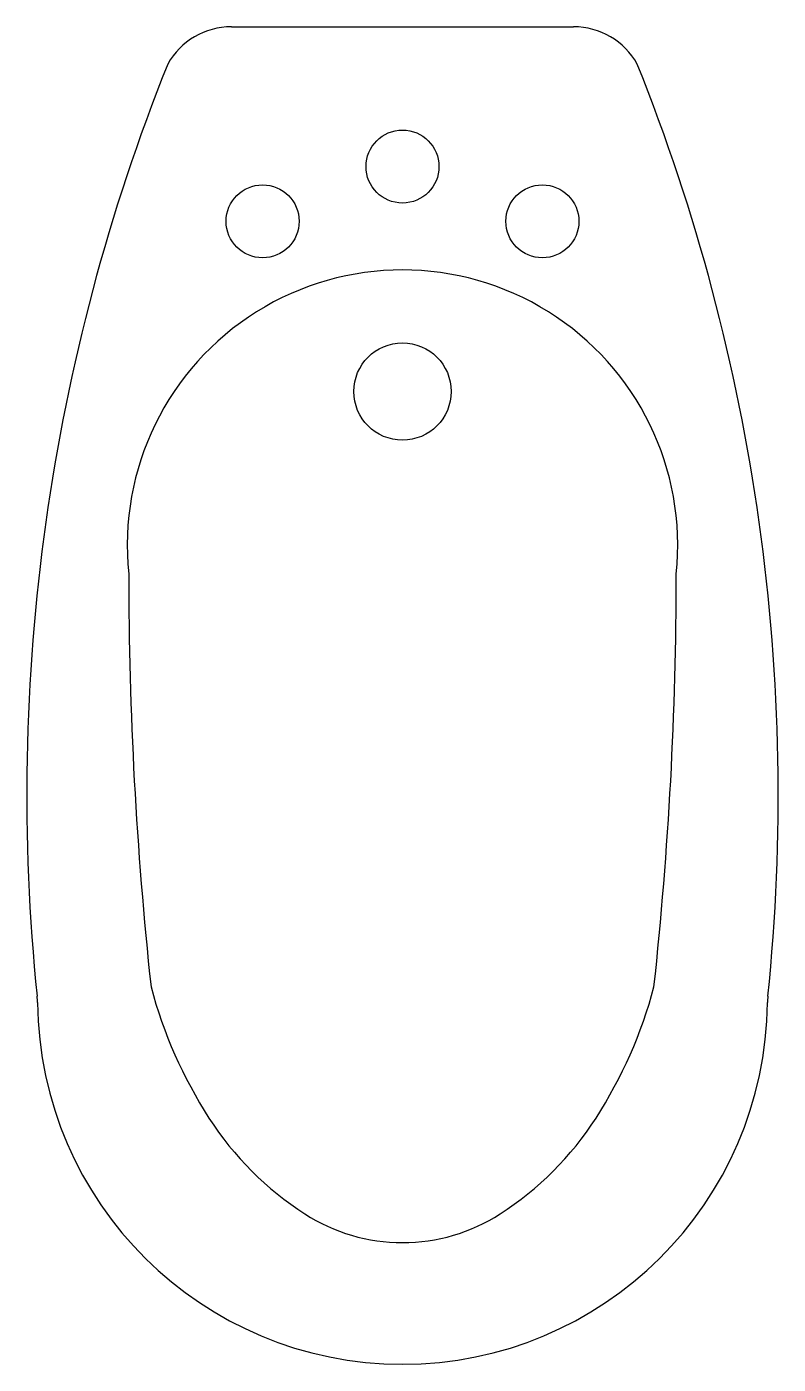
# Model space of a CAD drawing. Extents: x -0.154 to 0.154, y -0.55 to 0.
import ezdxf

# ---------------------------------------------------------------- set-up
doc = ezdxf.new("R2010")
doc.units = 0
doc.layers.add('SN', color=7, linetype='CONTINUOUS')

msp = doc.modelspace()

# ---------------------------------------------------------------- linework, layer by layer
at = {"layer": 'SN', "color": 0}
msp.add_line((-0.0703166175219323, 0), (0.0703166175219323, 0), dxfattribs=at)
msp.add_lwpolyline([(-0.1124999999998906, -0.2250000000000085, 0.02697265850228605), (-0.1033653717589971, -0.3948045158699287, 0.07793118860677219), (-0.07954951288336787, -0.448743686707644, 0.1071771586261228), (-0.04014886110397953, -0.4881854559282601, 0.1440798755994205), (1.27897692436818e-13, -0.4999999999999929, 0.1440798755994178), (0.04014886110422822, -0.488185455928253, 0.107177158626141), (0.07954951288360945, -0.4487436867076369, 0.07793118860683114), (0.1033653717592387, -0.3948045158698861, 0.0269726585022737), (0.112500000000118, -0.2249999999999943, 0.06515232734083685)], format="xyb", dxfattribs=at)
for centre, radius in [((9.947598300641403e-14, -0.05750000000005429), 0.015), ((-0.05750000000026745, -0.08000000000046725), 0.015), ((0.05750000000051614, -0.08000000000043883), 0.015), ((1.13686837721616e-13, -0.1499999999999986), 0.02)]:
    msp.add_circle(centre, radius, dxfattribs=at)
for centre, radius, start, end in [((-0.0703166175219323, -0.03000000000000114), 0.03, 90, 150.7478857271702), ((0.0703166175219323, -0.03000000000000114), 0.03, 29.2521142728426, 90), ((0.6538747806372456, -0.3158667595212989), 0.8083098629581984, 158.1735768852942, 185.8823346280854), ((-0.6538747806366274, -0.3158667595212989), 0.8083098629578853, 354.1176653719082, 21.82642311472502), ((1.20792265079217e-13, -0.213124999999998), 0.1131250000000038, 353.974424991635, 186.0255750083646), ((-0.1699940709560224, -0.4014198027142157), 0.02, 0.4785273470847531, 7.795406600779881), ((1.49213974509621e-13, -0.3999999999999915), 0.1499999999999986, 180.4785273470887, 359.5214726528923), ((0.1699940709563208, -0.4014198027142726), 0.02, 172.2045933992201, 179.5214726528949)]:
    msp.add_arc(centre, radius, start, end, dxfattribs=at)

doc.saveas('drawing.dxf')
